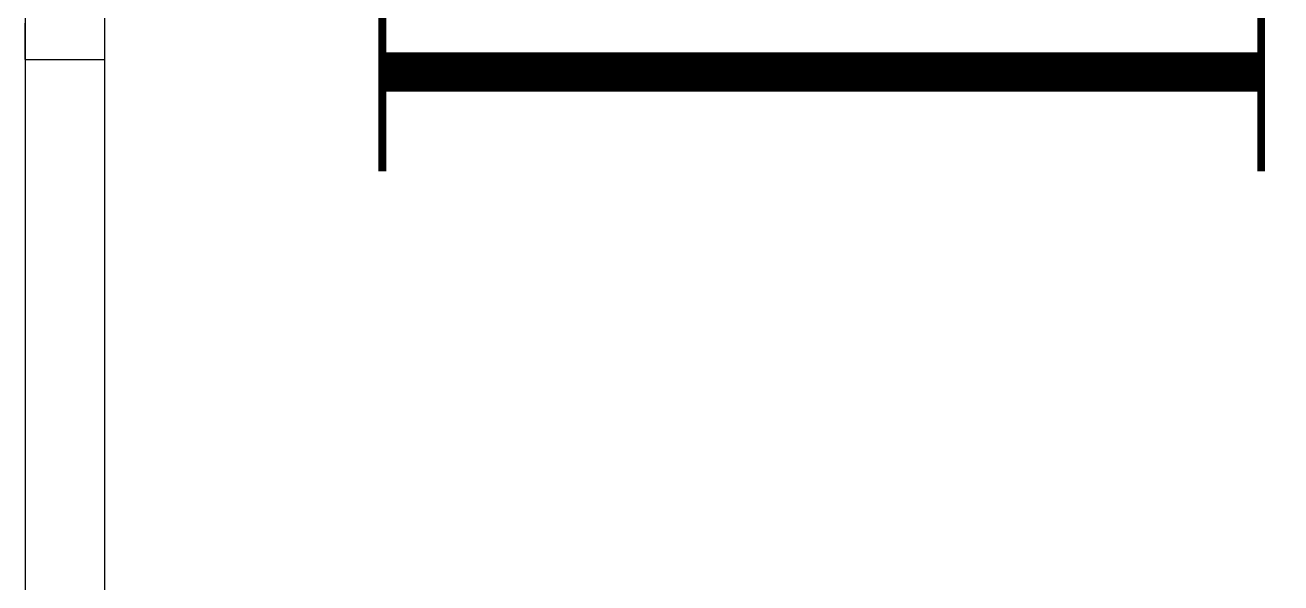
# Model space of a CAD drawing. Header units: inches. Extents: x 16928 to 514628, y -1471 to 241387.
# Drawn here: x 65159 to 66902, y 44453 to 45226 of the extents above; entities that cross this region are included whole.
import ezdxf

# ---------------------------------------------------------------- set-up
doc = ezdxf.new("R2010")
doc.units = ezdxf.units.IN
doc.header["$MEASUREMENT"] = 0
for name, color, linetype in [('dxt_text', 4, 'Continuous'), ('FITTING', 8, 'Continuous'), ('partition', 8, 'Continuous'), ('WIN', 9, 'Continuous')]:
    doc.layers.add(name, color=color, linetype=linetype)

# ---------------------------------------------------------------- blocks, each defined once
blk = doc.blocks.new('YBC 2X36')
at = {"layer": 'FITTING', "color": 3}
for points, const_width in [([(-610, 200.9), (-610, -74.3)], 10.9), ([(610, 200.9), (610, -84.2)], 10.9), ([(-610, 63.3), (610, 63.3)], 54.6), ([(-610, 72.1), (-610, -203.2)], 10.9), ([(610, 72.1), (610, -203.2)], 10.9), ([(-610, -65.5), (610, -65.5)], 54.6)]:
    blk.add_lwpolyline(points, dxfattribs=dict(at, const_width=const_width))

msp = doc.modelspace()

# ---------------------------------------------------------------- linework, layer by layer
at = {"layer": 'partition'}
for p, q in [((65158.6, 49110.5), (65158.6, 44130.5)), ((65268.6, 49110.5), (65268.6, 44130.5))]:
    msp.add_line(p, q, dxfattribs=at)
at = {"layer": 'WIN'}
for p, q in [((65158.6, 45179), (65158.6, 45229)), ((65268.6, 45229), (65268.6, 45179))]:
    msp.add_line(p, q, dxfattribs=at)
msp.add_lwpolyline([(65158.6, 45179), (65268.6, 45179)], dxfattribs=at)

# ---------------------------------------------------------------- block references
at = {"layer": 'dxt_text'}
msp.add_blockref('YBC 2X36', (66264.6, 45227), dxfattribs=at)

doc.saveas('drawing.dxf')
